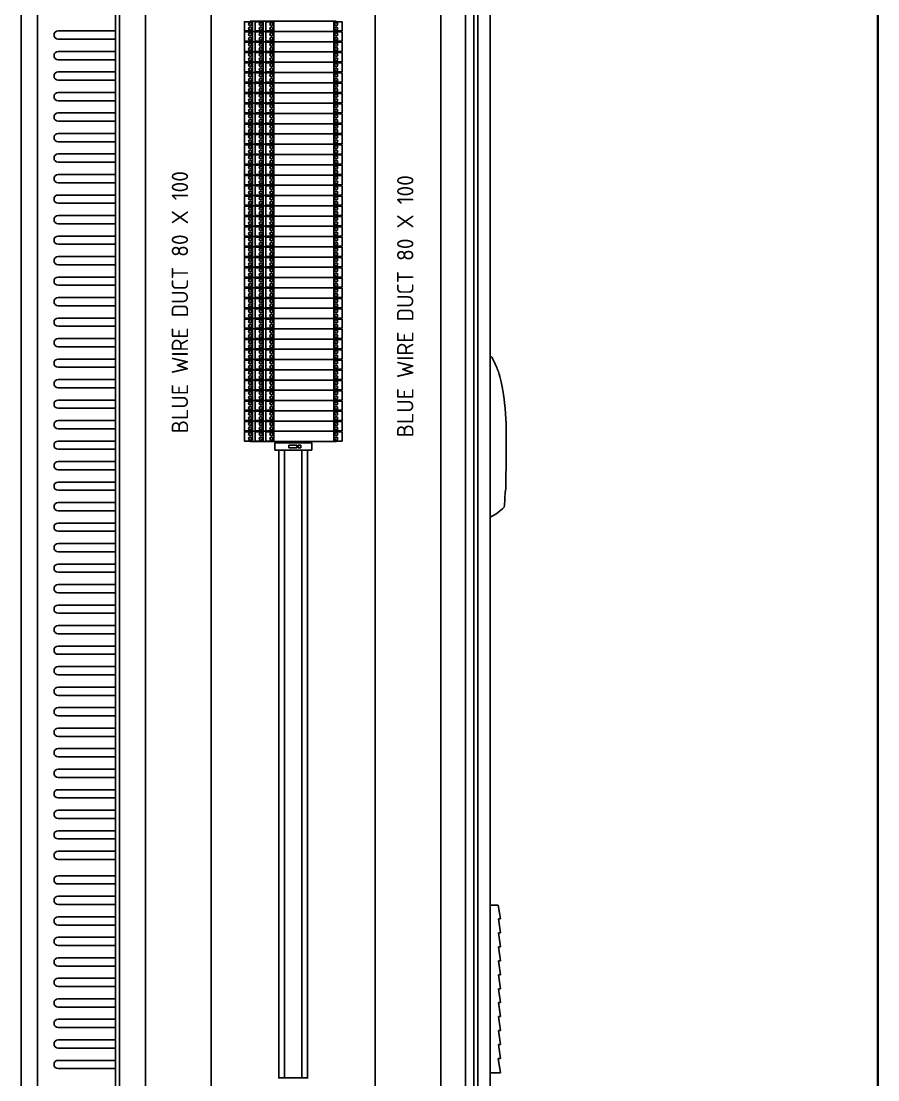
# Model space of a CAD drawing. Header units: inches. Extents: x 564911 to 603980, y 458630 to 507164.
# Drawn here: x 586955 to 587999, y 498307 to 499598 of the extents above; entities that cross this region are included whole.
import ezdxf
from ezdxf.enums import TextEntityAlignment as Align

# ---------------------------------------------------------------- set-up
doc = ezdxf.new("R2010")
doc.units = ezdxf.units.IN
doc.header["$MEASUREMENT"] = 0
doc.linetypes.add('PHANTOM2', pattern=[1.25, 0.625, -0.125, 0.125, -0.125, 0.125, -0.125])
for name, color, linetype in [('ASHADE', 7, 'Continuous'), ('HELPPOINT', 7, 'Continuous'), ('rial', 11, 'Continuous'), ('TER', 4, 'Continuous'), ('UMRISS02', 4, 'Continuous'), ('UMRISS05', 7, 'Continuous')]:
    doc.layers.add(name, color=color, linetype=linetype)
doc.styles.add('HTX11', font='O8111901')
doc.styles.add('ISO3098B', font='ISO3098B.shx')

# ---------------------------------------------------------------- blocks, each defined once
blk = doc.blocks.new('TPA')
at = {"layer": 'HELPPOINT', "color": 4, "lineweight": 35}
blk.add_line((567131, 505019.3), (567131, 501946.4), dxfattribs=at)
blk.add_line((567131, 505019.3), (567131, 501946.4), dxfattribs=at)
at = {"style": 'HTX11'}
for tag, p in [('A', (566704.3, 502037.1)), ('B', (567038.2, 501963.3))]:
    blk.add_attdef(tag, text='', height=16.8, dxfattribs=at).set_placement(p, align=Align.MIDDLE_CENTER)
blk = doc.blocks.new('SF')
at = {"layer": 'ASHADE', "color": 0}
for p, q in [((60472.7, 49018.2), (60462.8, 49018.2)), ((60462.8, 49018.2), (60462.8, 48813.8)), ((60475.2, 49001.2), (60472.7, 49018.2)), ((60475.2, 49001.2), (60472.8, 49001.2)), ((60475.2, 48984.2), (60472.8, 49001.2)), ((60475.2, 48984.2), (60472.8, 48984.2)), ((60475.2, 48967.2), (60472.8, 48984.2)), ((60475.2, 48967.2), (60472.8, 48967.2)), ((60475.2, 48967.2), (60472.8, 48967.2)), ((60475.2, 48950.2), (60472.8, 48967.2)), ((60475.2, 48950.2), (60472.8, 48950.2)), ((60475.2, 48933.2), (60472.8, 48950.2)), ((60475.2, 48933.2), (60472.8, 48933.2)), ((60475.2, 48916.2), (60472.8, 48933.2)), ((60475.2, 48916.2), (60472.8, 48916.2)), ((60475.2, 48899.2), (60472.8, 48916.2)), ((60475.2, 48899.2), (60472.8, 48899.2)), ((60475.2, 48882.2), (60472.8, 48899.2)), ((60475.2, 48882.2), (60472.8, 48882.2)), ((60475.2, 48865.2), (60472.8, 48882.2)), ((60475.2, 48865.2), (60472.8, 48865.2)), ((60475.2, 48848.2), (60472.8, 48865.2)), ((60475.2, 48848.2), (60472.8, 48848.2)), ((60475.2, 48831.2), (60472.8, 48848.2)), ((60475.2, 48831.2), (60472.7, 48831.2)), ((60475.2, 48813.8), (60472.7, 48831.2)), ((60475.2, 48813.8), (60462.8, 48813.8))]:
    blk.add_line(p, q, dxfattribs=at)
blk = doc.blocks.new('937THDISTSDC1')
at = {"color": 2}
for p, q in [((590349.2, 505458, 0.7), (590454.2, 505458, 0.7)), ((590349.2, 505457.4, 0.7), (590349.2, 505458, 0.7)), ((590454.2, 505457.4, 0.7), (590454.2, 505458, 0.7)), ((590454.2, 505457.4, 0.7), (590454.2, 505458, 0.7)), ((590349.2, 505445.5, 0.7), (590349.2, 505446.1, 0.7)), ((590454.2, 505445.5, 0.7), (590349.2, 505445.5, 0.7)), ((590454.2, 505445.5, 0.7), (590454.2, 505446.1, 0.7)), ((590454.2, 505445.5, 0.7), (590454.2, 505446.1, 0.7))]:
    blk.add_line(p, q, dxfattribs=at)
at = {"color": 2, "elevation": 0.7}
for points in [[(590352.2, 505457.4), (590342.2, 505457.4), (590342.2, 505446.1), (590352.2, 505446.1)], [(590365.2, 505457.4), (590355.2, 505457.4), (590355.2, 505446.1), (590365.2, 505446.1)], [(590378.2, 505457.4), (590368.2, 505457.4), (590368.2, 505446.1), (590378.2, 505446.1)], [(590451.2, 505457.4), (590461.2, 505457.4), (590461.2, 505446.1), (590451.2, 505446.1)]]:
    blk.add_lwpolyline(points, close=True, dxfattribs=at)
at = {"color": 2, "const_width": 0.3, "elevation": 0.7}
for points in [[(590348.3, 505455.9), (590350.2, 505452.9)], [(590348.3, 505450.7), (590350.2, 505447.4)], [(590361.3, 505455.9), (590363.2, 505452.9)], [(590361.3, 505450.7), (590363.2, 505447.4)], [(590374.3, 505455.9), (590376.2, 505452.9)], [(590374.3, 505450.7), (590376.2, 505447.4)], [(590455.1, 505456.2), (590453.2, 505452.9)], [(590455.1, 505450.7), (590453.2, 505447.4)]]:
    blk.add_lwpolyline(points, dxfattribs=at)
at = {"color": 2}
for centre in [(590349.2, 505454.5, 0.7), (590349.2, 505449.1, 0.7), (590362.2, 505454.5, 0.7), (590362.2, 505449.1, 0.7), (590375.2, 505454.5, 0.7), (590375.2, 505449.1, 0.7), (590454.1, 505454.5, 0.7), (590454.1, 505449.1, 0.7)]:
    blk.add_circle(centre, 1.89, dxfattribs=at)
blk = doc.blocks.new('STOPER')
at = {"color": 0}
for points in [[(22179.3, -20542.9), (22175.9, -20542.9), (22175.9, -20539.8), (22179.3, -20539.8)], [(22179.3, -20539.8), (22179.3, -20539.6), (22183, -20539.6), (22183, -20539.8)], [(22183, -20542.9), (22183, -20543), (22179.3, -20543), (22179.3, -20542.9)], [(22183, -20539.8), (22185.8, -20539.8), (22185.8, -20542.9), (22183, -20542.9)]]:
    blk.add_lwpolyline(points, dxfattribs=at)
blk.add_lwpolyline([(22187.3, -20539.8), (22190.4, -20539.8), (22190.4, -20542.9), (22187.3, -20542.9)], close=True, dxfattribs=at)
at = {"layer": 'TER', "color": 0}
for p, q in [((22158.7, -20545.9), (22158.7, -20536.8)), ((22158.7, -20536.8), (22203.7, -20536.8)), ((22203.7, -20545.9), (22158.7, -20545.9)), ((22203.7, -20545.9), (22203.7, -20536.8))]:
    blk.add_line(p, q, dxfattribs=at)

msp = doc.modelspace()

# ---------------------------------------------------------------- hatches: boundary and pattern name
h = msp.add_hatch()
h.set_pattern_fill('ANSI31', color=4, style=0)
h.set_pattern_definition([(45, (-2772.96127, 532.40596), (-0.088388347648, 0.088388347648), [])])
h.paths.add_polyline_path([(587269.29348, 499085.31793), (587269.29348, 499083.81793), (587304.29348, 499083.81793), (587304.29348, 499085.31793)])

# ---------------------------------------------------------------- linework, layer by layer
at = {"color": 6}
for points in [[(586975.28887, 498140.88081), (586955.28887, 498140.88081), (586955.28887, 500040.88081), (586975.28887, 500040.88081)], [(586975.29344, 500040.88081), (587496.79344, 500040.88081), (587496.79344, 498140.88081), (586975.29344, 498140.88081)]]:
    msp.add_lwpolyline(points, close=True, dxfattribs=at)
at = {"color": 4}
for points in [[(587106.79344, 499960.88081), (587186.79344, 499960.88081), (587186.79344, 498280.88081), (587106.79344, 498280.88081)], [(587386.79344, 499960.88081), (587466.79344, 499960.88081), (587466.79344, 498280.88081), (587386.79344, 498280.88081)], [(587269.29348, 499085.31793), (587304.29348, 499085.31793), (587304.29348, 499083.81793), (587269.29348, 499083.81793)]]:
    msp.add_lwpolyline(points, close=True, dxfattribs=at)
at = {"color": 1, "const_width": 2}
for points in [[(587269.29348, 499074.71793), (587269.29348, 498309.37274), (587304.29348, 498309.37274), (587304.29348, 499074.71793)], [(587276.29348, 498309.37274), (587276.29348, 499074.71793)], [(587297.29348, 498309.37274), (587297.29348, 499074.71793)]]:
    msp.add_lwpolyline(points, dxfattribs=at)
at = {"layer": 'ASHADE', "color": 0}
for p, q in [((587506.78887, 500090.88081), (587506.78887, 498115.88081)), ((587511.78887, 500090.88081), (587511.78887, 498090.88081)), ((587526.78887, 500090.88081), (587526.78887, 498090.88081))]:
    msp.add_line(p, q, dxfattribs=at)
at = {"layer": 'ASHADE', "color": 145}
msp.add_line((586975.28887, 500040.88081), (586975.28887, 498140.88081), dxfattribs=at)
at = {"layer": 'ASHADE', "color": 4}
for p, q in [((587070.28887, 499940.88081), (587070.28887, 498270.88081)), ((587075.28887, 499940.88081), (587075.28887, 498270.88081)), ((587000.28887, 499585.88081), (587070.28887, 499585.88081)), ((587000.28887, 499575.88081), (587070.28887, 499575.88081)), ((587000.28887, 499560.88081), (587070.28887, 499560.88081)), ((587000.28887, 499550.88081), (587070.28887, 499550.88081)), ((587000.28887, 499535.88081), (587070.28887, 499535.88081)), ((587000.28887, 499525.88081), (587070.28887, 499525.88081)), ((587000.28887, 499510.88081), (587070.28887, 499510.88081)), ((587000.28887, 499500.88081), (587070.28887, 499500.88081)), ((587000.28887, 499485.88081), (587070.28887, 499485.88081)), ((587000.28887, 499475.88081), (587070.28887, 499475.88081)), ((587000.28887, 499460.88081), (587070.28887, 499460.88081)), ((587000.28887, 499450.88081), (587070.28887, 499450.88081)), ((587000.28887, 499435.88081), (587070.28887, 499435.88081)), ((587000.28887, 499425.88081), (587070.28887, 499425.88081)), ((587000.28887, 499410.88081), (587070.28887, 499410.88081)), ((587000.28887, 499400.88081), (587070.28887, 499400.88081)), ((587000.28887, 499385.88081), (587070.28887, 499385.88081)), ((587000.28887, 499375.88081), (587070.28887, 499375.88081)), ((587000.28887, 499360.88081), (587070.28887, 499360.88081)), ((587000.28887, 499350.88081), (587070.28887, 499350.88081)), ((587000.28887, 499335.88081), (587070.28887, 499335.88081)), ((587000.28887, 499325.88081), (587070.28887, 499325.88081)), ((587000.28887, 499310.88081), (587070.28887, 499310.88081)), ((587000.28887, 499300.88081), (587070.28887, 499300.88081)), ((587000.28887, 499285.88081), (587070.28887, 499285.88081)), ((587000.28887, 499275.88081), (587070.28887, 499275.88081)), ((587000.28887, 499260.88081), (587070.28887, 499260.88081)), ((587000.28887, 499250.88081), (587070.28887, 499250.88081)), ((587000.28887, 499235.88081), (587070.28887, 499235.88081)), ((587000.28887, 499225.88081), (587070.28887, 499225.88081)), ((587000.28887, 499210.88081), (587070.28887, 499210.88081)), ((587000.28887, 499200.88081), (587070.28887, 499200.88081)), ((587000.28887, 499185.88081), (587070.28887, 499185.88081)), ((587000.28887, 499175.88081), (587070.28887, 499175.88081)), ((587000.28887, 499160.88081), (587070.28887, 499160.88081)), ((587000.28887, 499150.88081), (587070.28887, 499150.88081)), ((587000.28887, 499135.88081), (587070.28887, 499135.88081)), ((587000.28887, 499125.88081), (587070.28887, 499125.88081)), ((587000.28887, 499110.88081), (587070.28887, 499110.88081)), ((587000.28887, 499100.88081), (587070.28887, 499100.88081)), ((587000.28887, 499085.88081), (587070.28887, 499085.88081)), ((587000.28887, 499075.88081), (587070.28887, 499075.88081)), ((587000.28887, 499060.88081), (587070.28887, 499060.88081)), ((587000.28887, 499050.88081), (587070.28887, 499050.88081)), ((587000.28887, 499035.88081), (587070.28887, 499035.88081)), ((587000.28887, 499025.88081), (587070.28887, 499025.88081)), ((587000.28887, 499010.88081), (587070.28887, 499010.88081)), ((587000.28887, 499000.88081), (587070.28887, 499000.88081)), ((587000.28887, 498985.88081), (587070.28887, 498985.88081)), ((587000.28887, 498975.88081), (587070.28887, 498975.88081)), ((587000.28887, 498960.88081), (587070.28887, 498960.88081)), ((587000.28887, 498950.88081), (587070.28887, 498950.88081)), ((587000.28887, 498935.88081), (587070.28887, 498935.88081)), ((587000.28887, 498925.88081), (587070.28887, 498925.88081)), ((587000.28887, 498910.88081), (587070.28887, 498910.88081)), ((587000.28887, 498900.88081), (587070.28887, 498900.88081)), ((587000.28887, 498885.88081), (587070.28887, 498885.88081)), ((587000.28887, 498875.88081), (587070.28887, 498875.88081)), ((587000.28887, 498860.88081), (587070.28887, 498860.88081)), ((587000.28887, 498850.88081), (587070.28887, 498850.88081)), ((587000.28887, 498835.88081), (587070.28887, 498835.88081)), ((587000.28887, 498825.88081), (587070.28887, 498825.88081)), ((587000.28887, 498810.88081), (587070.28887, 498810.88081)), ((587000.28887, 498800.88081), (587070.28887, 498800.88081)), ((587000.28887, 498785.88081), (587070.28887, 498785.88081)), ((587000.28887, 498775.88081), (587070.28887, 498775.88081)), ((587000.28887, 498760.88081), (587070.28887, 498760.88081)), ((587000.28887, 498750.88081), (587070.28887, 498750.88081)), ((587000.28887, 498735.88081), (587070.28887, 498735.88081)), ((587000.28887, 498725.88081), (587070.28887, 498725.88081)), ((587000.28887, 498710.88081), (587070.28887, 498710.88081)), ((587000.28887, 498700.88081), (587070.28887, 498700.88081)), ((587000.28887, 498685.88081), (587070.28887, 498685.88081)), ((587000.28887, 498675.88081), (587070.28887, 498675.88081)), ((587000.28887, 498660.88081), (587070.28887, 498660.88081)), ((587000.28887, 498650.88081), (587070.28887, 498650.88081)), ((587000.28887, 498635.88081), (587070.28887, 498635.88081)), ((587000.28887, 498625.88081), (587070.28887, 498625.88081)), ((587000.28887, 498610.88081), (587070.28887, 498610.88081)), ((587000.28887, 498600.88081), (587070.28887, 498600.88081)), ((587000.28887, 498585.88081), (587070.28887, 498585.88081)), ((587000.28887, 498575.88081), (587070.28887, 498575.88081)), ((587000.28887, 498555.88081), (587070.28887, 498555.88081)), ((587000.28887, 498545.88081), (587070.28887, 498545.88081)), ((587000.28887, 498530.88081), (587070.28887, 498530.88081)), ((587000.28887, 498520.88081), (587070.28887, 498520.88081)), ((587000.28887, 498505.88081), (587070.28887, 498505.88081)), ((587000.28887, 498495.88081), (587070.28887, 498495.88081)), ((587000.28887, 498480.88081), (587070.28887, 498480.88081)), ((587000.28887, 498470.88081), (587070.28887, 498470.88081)), ((587000.28887, 498455.88081), (587070.28887, 498455.88081)), ((587000.28887, 498445.88081), (587070.28887, 498445.88081)), ((587000.28887, 498430.88081), (587070.28887, 498430.88081)), ((587000.28887, 498420.88081), (587070.28887, 498420.88081)), ((587000.28887, 498405.88081), (587070.28887, 498405.88081)), ((587000.28887, 498395.88081), (587070.28887, 498395.88081)), ((587000.28887, 498380.88081), (587070.28887, 498380.88081)), ((587000.28887, 498370.88081), (587070.28887, 498370.88081)), ((587000.28887, 498355.88081), (587070.28887, 498355.88081)), ((587000.28887, 498345.88081), (587070.28887, 498345.88081)), ((587000.28887, 498330.88081), (587070.28887, 498330.88081)), ((587000.28887, 498320.88081), (587070.28887, 498320.88081))]:
    msp.add_line(p, q, dxfattribs=at)
for centre in [(587000.28887, 499580.88081), (587000.28887, 499555.88081), (587000.28887, 499530.88081), (587000.28887, 499505.88081), (587000.28887, 499480.88081), (587000.28887, 499455.88081), (587000.28887, 499430.88081), (587000.28887, 499405.88081), (587000.28887, 499380.88081), (587000.28887, 499355.88081), (587000.28887, 499330.88081), (587000.28887, 499305.88081), (587000.28887, 499280.88081), (587000.28887, 499255.88081), (587000.28887, 499230.88081), (587000.28887, 499205.88081), (587000.28887, 499180.88081), (587000.28887, 499155.88081), (587000.28887, 499130.88081), (587000.28887, 499105.88081), (587000.28887, 499080.88081), (587000.28887, 499055.88081), (587000.28887, 499030.88081), (587000.28887, 499005.88081), (587000.28887, 498980.88081), (587000.28887, 498955.88081), (587000.28887, 498930.88081), (587000.28887, 498905.88081), (587000.28887, 498880.88081), (587000.28887, 498855.88081), (587000.28887, 498830.88081), (587000.28887, 498805.88081), (587000.28887, 498780.88081), (587000.28887, 498755.88081), (587000.28887, 498730.88081), (587000.28887, 498705.88081), (587000.28887, 498680.88081), (587000.28887, 498655.88081), (587000.28887, 498630.88081), (587000.28887, 498605.88081), (587000.28887, 498580.88081), (587000.28887, 498550.88081), (587000.28887, 498525.88081), (587000.28887, 498500.88081), (587000.28887, 498475.88081), (587000.28887, 498450.88081), (587000.28887, 498425.88081), (587000.28887, 498400.88081), (587000.28887, 498375.88081), (587000.28887, 498350.88081), (587000.28887, 498325.88081)]:
    msp.add_arc(centre, 5, 90, 270, dxfattribs=at)
at = {"layer": 'rial', "color": 1}
for p, q in [((587269.29348, 499074.71793), (587269.29348, 498309.37274)), ((587304.29348, 498309.37274), (587304.29348, 499074.71793))]:
    msp.add_line(p, q, dxfattribs=at)
at = {"layer": 'UMRISS02', "color": 0}
for centre, radius, start, end in [((587438.2747, 499136.66792), 104.15831, 18.99887451, 26.98629766), ((587422.93703, 499131.38217), 120.4666, 12.86202919, 18.99887451)]:
    msp.add_arc(centre, radius, start, end, dxfattribs=at)
at = {"layer": 'UMRISS05', "color": 0, "linetype": 'Continuous'}
msp.add_line((587526.78887, 499188.79167), (587528.27478, 499188.76573), dxfattribs=at)
at = {"layer": 'UMRISS05', "color": 0}
msp.add_line((587526.78887, 498992.96996), (587526.78887, 499188.79167), dxfattribs=at)
at = {"layer": 'UMRISS05', "color": 0, "linetype": 'Continuous'}
msp.add_lwpolyline([(587528.27478, 499188.76573), (587528.40262, 499188.73765), (587528.49862, 499188.67331), (587528.5563, 499188.59948)], dxfattribs=at)
at = {"layer": 'UMRISS05', "color": 0}
for points in [[(587546.35471, 499095.79786), (587546.14812, 499107.42515), (587545.52941, 499119.0271), (587544.97424, 499125.82572), (587544.3499, 499131.96913), (587543.70233, 499137.38633), (587543.07743, 499142.00627), (587542.50119, 499145.88347), (587541.99532, 499149.05024), (587541.8571, 499149.88248), (587541.8344, 499150.01794), (587541.82681, 499150.06309), (587541.82402, 499150.07974), (587541.82344, 499150.08319)], [(587543.83492, 499005.37135), (587543.82659, 499005.3282), (587543.79059, 499005.2425), (587543.74388, 499005.18163)]]:
    msp.add_lwpolyline(points, dxfattribs=at)
at = {"layer": 'UMRISS05', "color": 0, "linetype": 'PHANTOM2'}
for points in [[(587546.03481, 499038.22939), (587546.03125, 499037.87499), (587546.01357, 499036.49564), (587545.9831, 499034.7776), (587545.87886, 499030.86165), (587545.86846, 499030.54844), (587545.86004, 499030.30174), (587545.85172, 499030.06309), (587545.81697, 499029.11627), (587545.80958, 499028.92398), (587545.79729, 499028.61092), (587545.79074, 499028.44718), (587545.78874, 499028.39741), (587545.78612, 499028.33263), (587545.78296, 499028.25511), (587545.77341, 499028.02318), (587545.76916, 499027.92137), (587545.7665, 499027.85792), (587545.76409, 499027.80073), (587545.76129, 499027.73456), (587545.76007, 499027.70582), (587545.75951, 499027.6926), (587545.75886, 499027.67729), (587545.75747, 499027.64482), (587545.75623, 499027.61584), (587545.75566, 499027.60246), (587545.75541, 499027.5966), (587545.75509, 499027.58927), (587545.75442, 499027.57363), (587545.75421, 499027.5686), (587545.75395, 499027.56254), (587545.75308, 499027.54231), (587545.75209, 499027.51942), (587545.75208, 499027.51926)], [(587544.92379, 499020.47687), (587544.85442, 499019.36993), (587544.80945, 499018.29983), (587544.78696, 499017.27241), (587544.7837, 499016.36398), (587544.79277, 499015.61429), (587544.80691, 499015.0411), (587544.82079, 499014.63047), (587544.82627, 499014.48993), (587544.82627, 499014.48992)], [(587545.69338, 499026.4105), (587545.69338, 499026.4105), (587545.6655, 499026.25898), (587545.58629, 499025.81521), (587545.5028, 499025.32367), (587545.40399, 499024.70375), (587545.27265, 499023.79833), (587545.14108, 499022.76064), (587545.02242, 499021.6429), (587544.92379, 499020.47687)], [(587545.75212, 499027.52973), (587545.75215, 499027.5289), (587545.7522, 499027.52646), (587545.75221, 499027.52463), (587545.75219, 499027.52268), (587545.7521, 499027.51964), (587545.75205, 499027.51855)]]:
    msp.add_lwpolyline(points, dxfattribs=at)
at = {"layer": 'UMRISS05', "color": 0, "linetype": 'Continuous', "extrusion": (0, 0, -1)}
for centre, radius, start, end in [((-587429.98526, 499131.97977), 113.67517, 150.12671869, 152.31533839), ((-587434.83113, 499134.73018), 108.10636, 152.41292353, 152.92671407)]:
    msp.add_arc(centre, radius, start, end, dxfattribs=at)
at = {"layer": 'UMRISS05', "color": 0, "extrusion": (0, 0, -1)}
for centre, radius, start, end in [((-586894.27393, 499039.17155), 656.97927, 169.56190233, 170.28074601), ((-582707.9495, 499093.89876), 4838.40558, 179.97751108, 180.65924411), ((-587252.74596, 499041.72554), 293.35031, 185.33586201, 187.11882878), ((-587500.94964, 499046.72206), 59.64021, 224.14824691, 244.32589517)]:
    msp.add_arc(centre, radius, start, end, dxfattribs=at)
at = {"layer": 'UMRISS05', "color": 0, "linetype": 'PHANTOM2', "extrusion": (0, 0, -1)}
msp.add_arc((-587252.74596, 499041.72554), 293.35031, 182.775927, 182.98418146, dxfattribs=at)

# ---------------------------------------------------------------- block references
at = {"xscale": 1.099999999998545, "yscale": 1.099999999998545, "zscale": 1.1}
msp.add_blockref('TPA', (-35844.86445, -54968.83293), dxfattribs=at)
for p in [(-3114.88914, -5860.22935, -0.71885), (-3114.88914, -5872.72935, -0.71885), (-3114.88914, -5885.22935, -0.71885), (-3114.88914, -5897.72935, -0.71885), (-3114.88914, -5910.22935, -0.71885), (-3114.88914, -5922.72935, -0.71885), (-3114.88914, -5935.22935, -0.71885), (-3114.88914, -5947.72935, -0.71885), (-3114.88914, -5960.22935, -0.71885), (-3114.88914, -5972.72935, -0.71885), (-3114.88914, -5985.22935, -0.71885), (-3114.88914, -5997.72935, -0.71885), (-3114.88914, -6010.22935, -0.71885), (-3114.88914, -6022.72935, -0.71885), (-3114.88914, -6035.22935, -0.71885), (-3114.88914, -6047.72935, -0.71885), (-3114.88914, -6060.22935, -0.71885), (-3114.88914, -6072.72935, -0.71885), (-3114.88914, -6085.22935, -0.71885), (-3114.88914, -6097.72935, -0.71885), (-3114.88914, -6110.22935, -0.71885), (-3114.88914, -6122.72935, -0.71885), (-3114.88914, -6135.22935, -0.71885), (-3114.88914, -6147.72935, -0.71885), (-3114.88914, -6160.22935, -0.71885), (-3114.88914, -6172.72935, -0.71885), (-3114.88914, -6185.22935, -0.71885), (-3114.88914, -6197.72935, -0.71885), (-3114.88914, -6210.22935, -0.71885), (-3114.88914, -6222.72935, -0.71885), (-3114.88914, -6235.22935, -0.71885), (-3114.88914, -6247.72935, -0.71885), (-3114.88914, -6260.22935, -0.71885), (-3114.88914, -6272.72935, -0.71885), (-3114.88914, -6285.22935, -0.71885), (-3114.88914, -6297.72935, -0.71885), (-3114.88914, -6310.22935, -0.71885), (-3114.88914, -6322.72935, -0.71885), (-3114.88914, -6335.22935, -0.71885), (-3114.88914, -6347.72935, -0.71885), (-3114.88914, -6360.22935, -0.71885)]:
    msp.add_blockref('937THDISTSDC1', p)
at = {"color": 0}
for name, p in [('STOPER', (565105.60455, 519620.59429)), ('SF', (527064.02518, 449502.03635))]:
    msp.add_blockref(name, p, dxfattribs=at)

# ---------------------------------------------------------------- texts
at = {"color": 4, "style": 'ISO3098B'}
for p in [(587148.75254, 499255.25321), (587423.35386, 499250.27273)]:
    msp.add_text('BLUE WIRE DUCT 80 X 100', height=20, rotation=90, dxfattribs=at).set_placement(p, align=Align.MIDDLE_CENTER)

doc.saveas('drawing.dxf')
